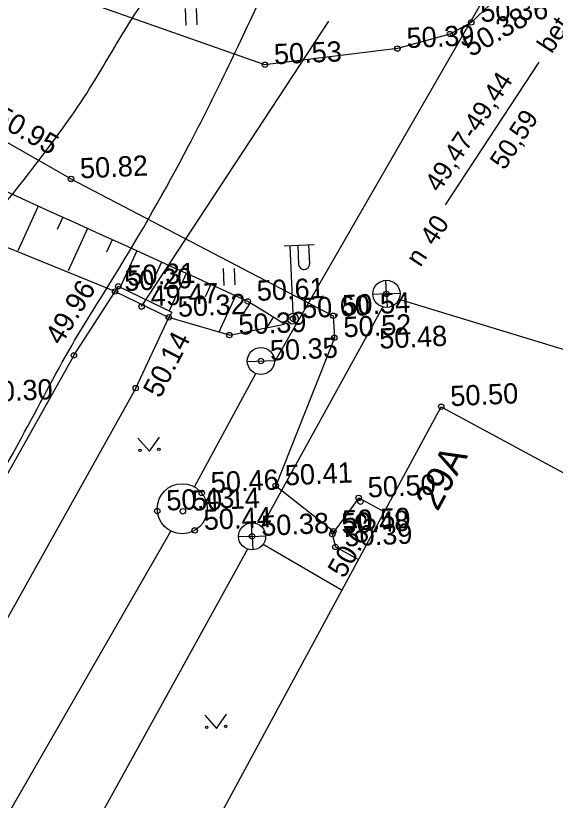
# Model space of a CAD drawing. Extents: x 641549 to 642076, y 6457469 to 6457996.
# Drawn here: x 641724.73 to 641744.66, y 6457743.03 to 6457772.01 of the extents above; entities that cross this region are included whole.
import ezdxf

# ---------------------------------------------------------------- set-up
doc = ezdxf.new("R2010")
doc.units = 0
for name, color, linetype in [('Level 1', 7, 'Continuous'), ('Level 11', 7, 'Continuous'), ('Level 14', 7, 'Continuous'), ('Level 15', 7, 'Continuous'), ('Level 2', 7, 'Continuous'), ('Level 22', 7, 'Continuous'), ('Level 29', 7, 'Continuous'), ('Level 30', 7, 'Continuous'), ('Level 31', 7, 'Continuous'), ('Level 39', 7, 'Continuous'), ('Level 4', 7, 'Continuous'), ('Level 41', 7, 'Continuous'), ('Level 42', 7, 'Continuous'), ('Level 43', 7, 'Continuous'), ('Level 5', 7, 'Continuous'), ('Level 54', 7, 'Continuous'), ('Level 59', 7, 'Continuous'), ('Level 63', 7, 'Continuous')]:
    doc.layers.add(name, color=color, linetype=linetype)

# ---------------------------------------------------------------- blocks, each defined once
blk = doc.blocks.new('KHEIN_')
at = {"layer": 'Level 41'}
for p, q in [((0, 620.11), (0, 0)), ((405.61, 608.83), (405.61, 0))]:
    blk.add_line(p, q, dxfattribs=at)
blk = doc.blocks.new('KMURU_')
at = {"layer": 'Level 41'}
for p, q in [((-403, 505.28), (0, 0)), ((0, 0), (397, 505.28))]:
    blk.add_line(p, q, dxfattribs=at)
for centre, radius in [((-353, 55.28), 42.8), ((347, 55.28), 45.22)]:
    blk.add_circle(centre, radius, dxfattribs=at)

msp = doc.modelspace()

# ---------------------------------------------------------------- linework, layer by layer
at = {"layer": 'Level 1'}
msp.add_line((641740.448, 6457757.567), (641740.448, 6457757.567), dxfattribs=at)
for points in [[(641725.871, 6457730.602), (641740.448, 6457757.567)], [(641740.448, 6457757.567), (641752.559, 6457751.025)]]:
    msp.add_lwpolyline(points, dxfattribs=at)
at = {"layer": 'Level 11'}
for p, q in [((641734.651, 6457763.506), (641735.749, 6457763.555)), ((641735.55, 6457763.546), (641735.581, 6457762.847)), ((641734.85, 6457763.515), (641734.962, 6457761.018)), ((641735.15, 6457763.529), (641735.181, 6457762.829)), ((641734.971, 6457760.818), (641734.971, 6457760.818))]:
    msp.add_line(p, q, dxfattribs=at)
msp.add_circle((641734.971, 6457760.818), 0.2, dxfattribs=at)
msp.add_arc((641735.381, 6457762.838), 0.2, 182.5033, 2.6247, dxfattribs=at)
at = {"layer": 'Level 14'}
for points in [[(641738.885, 6457761.544), (641804.581, 6457741.522)], [(641738.285, 6457761.257), (641733.815, 6457753.131)], [(641733.294, 6457752.306), (641725.243, 6457737.712)], [(641733.874, 6457752.493), (641736.785, 6457750.791)]]:
    msp.add_lwpolyline(points, dxfattribs=at)
at = {"layer": 'Level 15'}
for points in [[(641742.486, 6457773.475), (641734.285, 6457759.222)], [(641731.333, 6457754.607), (641733.602, 6457758.791)], [(641720.814, 6457736.2), (641730.462, 6457752.975)]]:
    msp.add_lwpolyline(points, dxfattribs=at)
at = {"layer": 'Level 2'}
for p, q in [((641737.399, 6457754.198), (641737.399, 6457754.198)), ((641737.399, 6457754.198), (641738.349, 6457753.684)), ((641736.422, 6457752.859), (641736.422, 6457752.859)), ((641736.539, 6457752.387), (641736.539, 6457752.387)), ((641736.539, 6457752.387), (641737.397, 6457751.923))]:
    msp.add_line(p, q, dxfattribs=at)
msp.add_lwpolyline([(641737.399, 6457754.198), (641736.422, 6457752.859), (641736.539, 6457752.387)], dxfattribs=at)
at = {"layer": 'Level 22'}
for points in [[(641703.215, 6457737.054), (641709.033, 6457745.447), (641711.255, 6457748.474), (641713.491, 6457751.166), (641715.498, 6457753.769), (641720.953, 6457760.708), (641723.646, 6457764.197), (641727.449, 6457769.295), (641728.799, 6457771.532), (641730.641, 6457774.362), (641732.063, 6457776.732), (641733.748, 6457779.58), (641734.836, 6457781.313), (641737.259, 6457784.873), (641738.577, 6457786.668), (641739.857, 6457788.747), (641741.594, 6457791.597), (641743.367, 6457794.696), (641744.72, 6457797.452), (641745.687, 6457798.972), (641750.437, 6457806.685), (641752.172, 6457809.587), (641753.55, 6457811.8), (641759.526, 6457821.534), (641760.57, 6457823.084), (641761.7, 6457824.457), (641762.619, 6457825.353), (641767.341, 6457830.193), (641770.302, 6457833.487), (641772.159, 6457835.41), (641776.5, 6457839.968), (641778.853, 6457842.38), (641781.621, 6457845.355), (641784.312, 6457848.3), (641785.825, 6457849.819), (641791.34, 6457856.034), (641793.481, 6457858.54), (641795.054, 6457860.451), (641799.594, 6457865.929), (641801.67, 6457868.148), (641804.252, 6457871.244), (641806.023, 6457873.23)], [(641708.246, 6457727.689), (641711.255, 6457732.744), (641714.061, 6457737.769), (641717.851, 6457744.374), (641720.283, 6457748.5), (641722.236, 6457751.75), (641724.948, 6457756.419), (641726.815, 6457759.846), (641728.385, 6457762.405), (641731.116, 6457767.202), (641732.52, 6457769.986), (641733.892, 6457772.899), (641734.658, 6457774.307), (641735.396, 6457775.196), (641738.284, 6457778.753), (641740.507, 6457781.756), (641743.402, 6457785.385), (641745.42, 6457787.757), (641746.886, 6457789.741), (641752.096, 6457796.413), (641753.867, 6457798.54), (641760.797, 6457807.254), (641763.568, 6457810.748), (641766.244, 6457814.487), (641767.576, 6457816.569), (641772.165, 6457823.887), (641774.194, 6457827.166), (641775.867, 6457829.729), (641777.799, 6457832.705), (641779.025, 6457834.264), (641781.036, 6457836.79), (641785.266, 6457842.228), (641788.19, 6457845.78), (641790.352, 6457848.418), (641792.241, 6457850.783), (641797.105, 6457857.049), (641799.778, 6457860.435), (641802.035, 6457863.257), (641806.263, 6457868.234)]]:
    msp.add_spline(points, degree=3, dxfattribs=at)
at = {"layer": 'Level 29'}
for p, q in [((641731.602, 6457754.381), (641731.602, 6457754.381)), ((641729.961, 6457753.714), (641729.961, 6457753.714)), ((641731.342, 6457752.996), (641731.342, 6457752.996))]:
    msp.add_line(p, q, dxfattribs=at)
msp.add_circle((641730.883, 6457753.799), 0.925, dxfattribs=at)
at = {"layer": 'Level 30'}
for p, q in [((641741.555, 6457771.764), (641741.555, 6457771.764)), ((641740.767, 6457771.335), (641740.767, 6457771.335)), ((641738.831, 6457770.799), (641738.831, 6457770.799)), ((641733.934, 6457770.201), (641733.934, 6457770.201)), ((641726.774, 6457765.984), (641726.774, 6457765.984)), ((641736.458, 6457760.926), (641736.458, 6457760.926)), ((641736.502, 6457760.115), (641736.502, 6457760.115)), ((641734.338, 6457754.643), (641734.338, 6457754.643)), ((641736.464, 6457752.968), (641736.464, 6457752.968))]:
    msp.add_line(p, q, dxfattribs=at)
for points in [[(641764.603, 6457819.809), (641765.275, 6457816.889), (641763.892, 6457808.952), (641763.215, 6457806.049), (641756.939, 6457793.741), (641748.237, 6457776.625), (641745.31, 6457777.683), (641742.482, 6457772.664), (641741.555, 6457771.764), (641740.767, 6457771.335), (641738.831, 6457770.799), (641733.934, 6457770.201), (641722.652, 6457774.17), (641721.487, 6457775.017)], [(641726.774, 6457765.984), (641723.631, 6457767.771)], [(641726.774, 6457765.984), (641736.458, 6457760.926), (641736.502, 6457760.115), (641734.338, 6457754.643), (641736.464, 6457752.968)]]:
    msp.add_lwpolyline(points, dxfattribs=at)
at = {"layer": 'Level 31'}
for p, q in [((641737.463, 6457754.06), (641737.463, 6457754.06)), ((641730.906, 6457753.706), (641730.906, 6457753.706))]:
    msp.add_line(p, q, dxfattribs=at)
for centre in [(641737.463, 6457754.06), (641730.906, 6457753.706)]:
    msp.add_circle(centre, 0.1, dxfattribs=at)
at = {"layer": 'Level 39'}
for p, q in [((641740.604, 6457765.022), (641744.062, 6457770.3)), ((641728.52, 6457762.017), (641728.406, 6457761.824)), ((641728.406, 6457761.824), (641728.406, 6457761.824)), ((641728.406, 6457761.824), (641730.386, 6457760.869)), ((641728.52, 6457762.017), (641728.52, 6457762.017)), ((641728.52, 6457762.017), (641730.499, 6457761.061)), ((641729.382, 6457761.268), (641729.382, 6457761.268)), ((641730.499, 6457761.061), (641730.386, 6457760.869)), ((641730.386, 6457760.869), (641730.386, 6457760.869))]:
    msp.add_line(p, q, dxfattribs=at)
msp.add_lwpolyline([(641729.382, 6457761.268), (641736.291, 6457771.812)], dxfattribs=at)
at = {"layer": 'Level 4'}
for p, q in [((641738.424, 6457761.737), (641738.402, 6457762.237)), ((641738.424, 6457761.737), (641737.925, 6457761.715)), ((641738.424, 6457761.737), (641738.924, 6457761.76)), ((641738.424, 6457761.737), (641738.424, 6457761.737)), ((641738.424, 6457761.737), (641738.446, 6457761.238)), ((641733.463, 6457752.776), (641733.44, 6457753.276)), ((641733.463, 6457752.776), (641732.963, 6457752.754)), ((641733.463, 6457752.776), (641733.962, 6457752.799)), ((641733.463, 6457752.776), (641733.463, 6457752.776)), ((641733.463, 6457752.776), (641733.485, 6457752.277))]:
    msp.add_line(p, q, dxfattribs=at)
for centre in [(641738.424, 6457761.737), (641733.463, 6457752.776)]:
    msp.add_circle(centre, 0.5, dxfattribs=at)
at = {"layer": 'Level 41'}
for q in [(641734.661, 6457760.616), (641732.624, 6457760.211)]:
    msp.add_line((641732.624, 6457760.211), q, dxfattribs=at)
at = {"layer": 'Level 42'}
for p, q in [((641725.11, 6457765.186), (641724.2, 6457765.6)), ((641726.02, 6457764.772), (641725.11, 6457765.186)), ((641725.565, 6457764.979), (641724.812, 6457763.325)), ((641726.93, 6457764.358), (641726.02, 6457764.772)), ((641726.475, 6457764.565), (641726.268, 6457764.11)), ((641727.385, 6457764.151), (641726.672, 6457762.583)), ((641727.84, 6457763.944), (641726.93, 6457764.358)), ((641728.75, 6457763.53), (641727.84, 6457763.944)), ((641728.295, 6457763.737), (641728.088, 6457763.282)), ((641729.205, 6457763.323), (641728.595, 6457761.98)), ((641729.66, 6457763.115), (641728.75, 6457763.53)), ((641730.571, 6457762.701), (641729.66, 6457763.115)), ((641730.116, 6457762.908), (641729.908, 6457762.453)), ((641731.481, 6457762.287), (641730.571, 6457762.701)), ((641731.026, 6457762.494), (641730.396, 6457761.111)), ((641732.391, 6457761.873), (641731.481, 6457762.287)), ((641731.936, 6457762.08), (641731.729, 6457761.625)), ((641733.301, 6457761.459), (641732.391, 6457761.873)), ((641732.846, 6457761.666), (641732.225, 6457760.301)), ((641733.386, 6457761.406), (641733.123, 6457760.981)), ((641733.301, 6457761.459), (641733.301, 6457761.459)), ((641733.811, 6457761.143), (641733.301, 6457761.459)), ((641734.661, 6457760.616), (641733.811, 6457761.143)), ((641734.236, 6457760.879), (641733.99, 6457760.482))]:
    msp.add_line(p, q, dxfattribs=at)
for points in [[(641728.406, 6457761.824), (641721.026, 6457764.834), (641717.244, 6457764.688), (641714.035, 6457760.039), (641709.368, 6457751.239), (641702.319, 6457736.818)], [(641732.624, 6457760.211), (641730.386, 6457760.869)]]:
    msp.add_lwpolyline(points, dxfattribs=at)
at = {"layer": 'Level 43'}
for p, q in [((641726.883, 6457759.464), (641726.883, 6457759.464)), ((641729.165, 6457758.255), (641729.165, 6457758.255))]:
    msp.add_line(p, q, dxfattribs=at)
for points in [[(641726.883, 6457759.464), (641728.406, 6457761.824)], [(641729.165, 6457758.255), (641730.386, 6457760.869)], [(641726.883, 6457759.464), (641705.624, 6457721.566)], [(641729.165, 6457758.255), (641710.614, 6457725.016)]]:
    msp.add_lwpolyline(points, dxfattribs=at)
at = {"layer": 'Level 5'}
for p, q in [((641733.286, 6457759.233), (641734.285, 6457759.278)), ((641733.786, 6457759.256), (641733.786, 6457759.256))]:
    msp.add_line(p, q, dxfattribs=at)
msp.add_circle((641733.786, 6457759.256), 0.5, dxfattribs=at)
at = {"layer": 'Level 54'}
for centre in [(641741.555, 6457771.764), (641738.831, 6457770.799), (641733.934, 6457770.201), (641726.774, 6457765.984), (641728.52, 6457762.017), (641728.406, 6457761.824), (641738.424, 6457761.737), (641733.301, 6457761.459), (641729.382, 6457761.268), (641730.386, 6457760.869), (641736.458, 6457760.926), (641734.971, 6457760.818), (641732.624, 6457760.211), (641736.502, 6457760.115), (641733.786, 6457759.256), (641740.448, 6457757.567), (641734.338, 6457754.643), (641731.602, 6457754.381), (641737.399, 6457754.198), (641737.463, 6457754.06), (641729.961, 6457753.714), (641730.906, 6457753.706), (641731.342, 6457752.996), (641733.463, 6457752.776), (641736.422, 6457752.859), (641736.464, 6457752.968), (641736.539, 6457752.387)]:
    msp.add_circle(centre, 0.1, dxfattribs=at)
at = {"layer": 'Level 59'}
for centre in [(641740.767, 6457771.335), (641726.883, 6457759.464), (641729.165, 6457758.255)]:
    msp.add_circle(centre, 0.1, dxfattribs=at)

# ---------------------------------------------------------------- block references
at = {"layer": 'Level 41', "xscale": 0.0009998989885521001, "yscale": 0.0009998989885521001, "rotation": 2.563954760017547}
for name, p in [('KHEIN_', (641731.019, 6457771.656)), ('KHEIN_', (641732.417, 6457762.048)), ('KMURU_', (641729.674, 6457755.922)), ('KMURU_', (641732.144, 6457745.684))]:
    msp.add_blockref(name, p, dxfattribs=at)

# ---------------------------------------------------------------- texts
at = {"layer": 'Level 1'}
msp.add_text('29A', height=0.9999, rotation=61.604, dxfattribs=at).set_placement((641740.314, 6457753.669))
at = {"layer": 'Level 31'}
for s, rotation, p in [('50.14', 2.564, (641731.255, 6457753.721)), ('50.63', 60.1062, (641736.859, 6457751.191))]:
    msp.add_text(s, height=0.7499, rotation=rotation, dxfattribs=at).set_placement(p)
at = {"layer": 'Level 39'}
for s, height, p in [('bet', 0.6999, (641744.523, 6457770.582)), ('49,47-49,44', 0.69993, (641740.377, 6457765.454)), ('50,59', 0.6999, (641742.78, 6457766.277)), ('40', 0.6999, (641740.199, 6457763.476)), ('n', 0.7, (641739.674, 6457762.697))]:
    msp.add_text(s, height=height, rotation=56.7645, dxfattribs=at).set_placement(p)
at = {"layer": 'Level 59'}
for s, rotation, p in [('50.38', 30.0505, (641741.545, 6457770.47)), ('50.95', 330.126, (641723.859, 6457768.09)), ('49.96', 58.5318, (641726.41, 6457759.801)), ('50.48', 2.564, (641738.172, 6457759.709)), ('50.14', 63.0759, (641730.069, 6457757.849)), ('50.50', 2.564, (641740.798, 6457757.583))]:
    msp.add_text(s, height=0.7499, rotation=rotation, dxfattribs=at).set_placement(p)
at = {"layer": 'Level 63'}
for s, p in [('50.36', (641741.905, 6457771.779)), ('50.39', (641739.181, 6457770.814)), ('50.53', (641734.284, 6457770.217)), ('50.82', (641727.123, 6457766)), ('50.20', (641728.756, 6457761.84)), ('50.31', (641728.869, 6457762.032)), ('49.47', (641729.732, 6457761.284)), ('50.61', (641733.651, 6457761.475)), ('50.32', (641730.735, 6457760.885)), ('50.60', (641735.321, 6457760.834)), ('50.54', (641736.807, 6457760.941)), ('50.39', (641732.974, 6457760.226)), ('50.52', (641736.852, 6457760.131)), ('50.35', (641734.136, 6457759.271)), ('50.30', (641723.606, 6457757.736)), ('50.41', (641734.687, 6457754.659)), ('50.46', (641731.952, 6457754.396)), ('50.50', (641737.749, 6457754.213)), ('50.43', (641730.311, 6457753.729)), ('50.44', (641731.691, 6457753.011)), ('50.48', (641736.772, 6457752.875)), ('50.50', (641736.813, 6457752.983)), ('50.38', (641733.812, 6457752.792)), ('50.39', (641736.888, 6457752.402))]:
    msp.add_text(s, height=0.7499, rotation=2.564, dxfattribs=at).set_placement(p)

doc.saveas('drawing.dxf')
